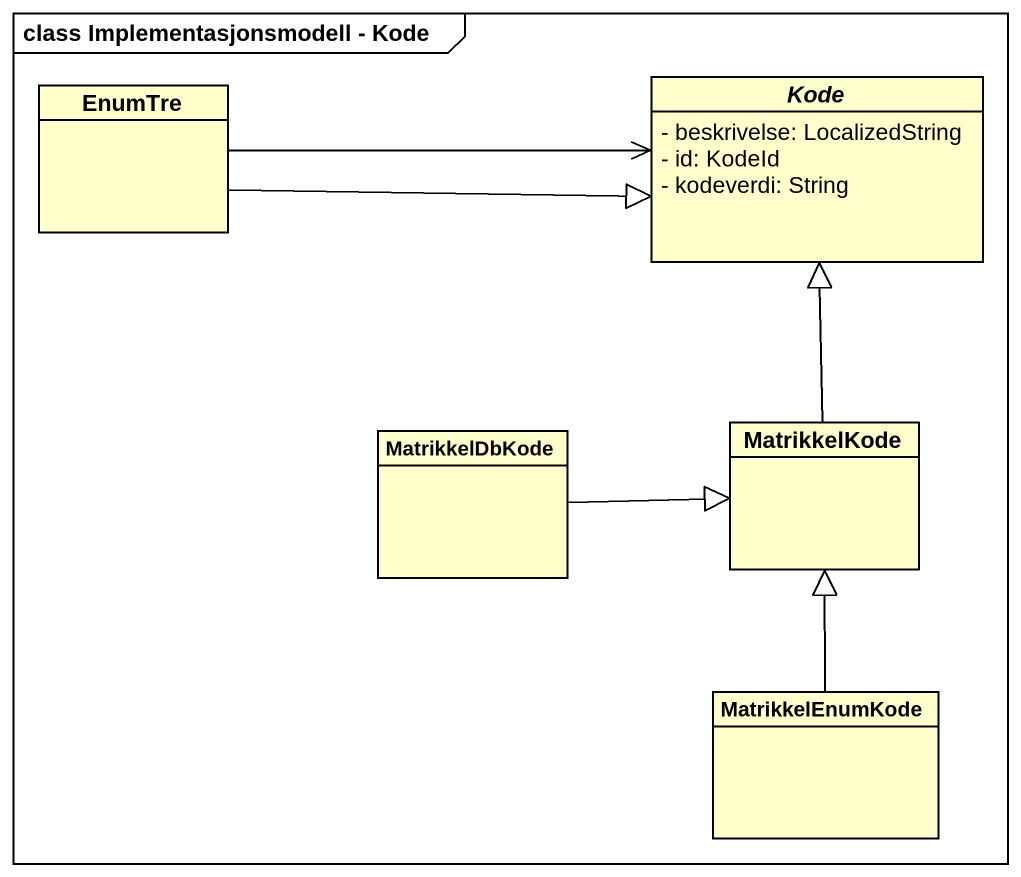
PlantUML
@startuml
mainframe class Implementasjonsmodell - Kode
hide circle
hide empty members
skinparam classAttributeIconSize 0
class EnumTre
abstract class Kode {
  - beskrivelse: LocalizedString
  - id: KodeId
  - kodeverdi: String
}
class MatrikkelDbKode
class MatrikkelKode
class MatrikkelEnumKode
EnumTre -right-|> Kode
EnumTre -right-> Kode
MatrikkelDbKode -right-|> MatrikkelKode
MatrikkelKode -up-|> Kode
MatrikkelEnumKode -up-|> MatrikkelKode
@enduml
